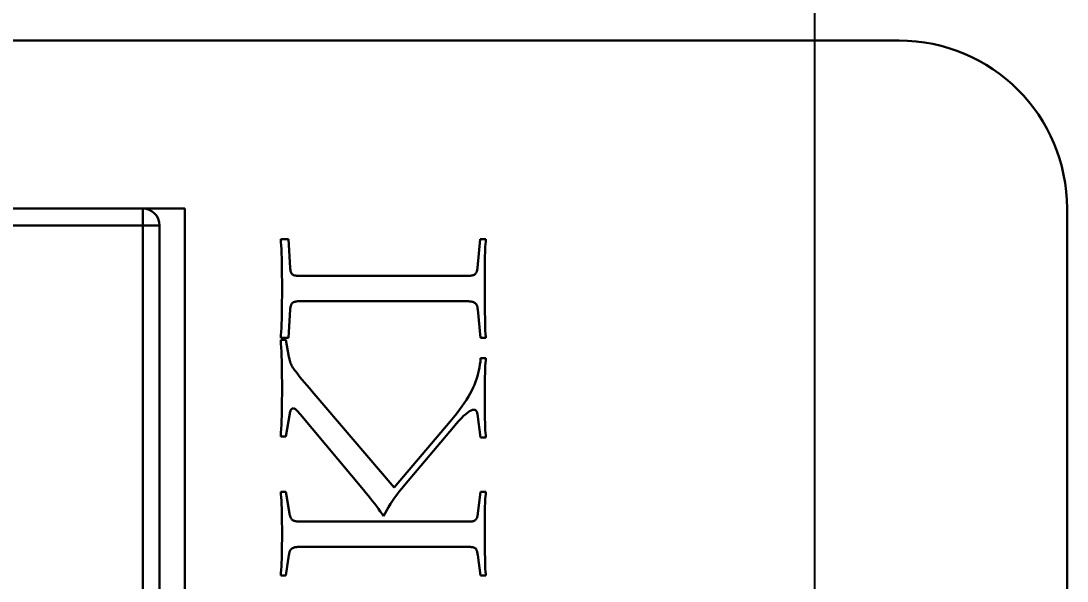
# Model space of a CAD drawing. Header units: millimetres. Extents: x -105 to 105, y -148 to 148.
# Drawn here: x 1.98 to 14.43, y 50.02 to 56.69 of the extents above; entities that cross this region are included whole.
import ezdxf

# ---------------------------------------------------------------- set-up
doc = ezdxf.new("R2010")
doc.units = ezdxf.units.MM
doc.header["$PDSIZE"] = -5
doc.linetypes.add('点画线', pattern=[18, 12, -2, 2, -2])
doc.layers.get('0').update_dxf_attribs({"lineweight": 18})
doc.styles.get("Standard").update_dxf_attribs({"font": 'txt.shx'})
doc.dimstyles.get("Standard").update_dxf_attribs({"dimtxt": 0.18, "dimasz": 0.18, "dimexe": 0.18, "dimexo": 0.0625, "dimgap": 0.09, "dimtad": 0, "dimtih": 1, "dimtoh": 1, "dimdec": 4, "dimzin": 0, "dimdsep": 46, "dimtxsty": 'Standard', "dimcen": 0.09, "dimdle": 0.36, "dimadec": 0, "dimazin": 0, "dimtfac": 1, "dimtdec": 4, "dimtofl": 0, "dimtmove": 0, "dimatfit": 3, "dimfxl": 1, "dimtolj": 1, "dimarcsym": 0})

# ---------------------------------------------------------------- blocks, each defined once
blk = doc.blocks.new('*D6')
at = {"color": 0, "lineweight": -2, "transparency": 16777216}
for p, q in [((-17.57, 49.082), (-17.57, 62.997)), ((11.43, 49.082), (11.43, 62.997)), ((-15.07, 61.747), (8.93, 61.747))]:
    blk.add_line(p, q, dxfattribs=at)
at = {"color": 0, "linetype": '点画线', "transparency": 16777216}
for points in [[(-15.07, 62.164), (-15.07, 61.33), (-17.57, 61.747)], [(8.93, 62.164), (8.93, 61.33), (11.43, 61.747)]]:
    blk.add_solid(points, dxfattribs=at)
at = {"layer": 'Defpoints', "color": 0, "linetype": '点画线', "transparency": 16777216}
for p in [(11.43, 61.747), (-17.57, 48.457), (11.43, 48.457)]:
    blk.add_point(p, dxfattribs=at)
at = {"color": 0, "linetype": '点画线', "transparency": 16777216, "insert": (-3.07, 63.622), "char_height": 2.5, "attachment_point": 5}
blk.add_mtext('\\A1;29', dxfattribs=at)

msp = doc.modelspace()

# ---------------------------------------------------------------- linework, layer by layer
at = {"color": 7, "lineweight": 30}
msp.add_line((-18.57, 56.457), (12.43, 56.457), dxfattribs=at)
at = {"color": 7, "lineweight": 30, "ltscale": 0.405}
msp.add_line((-12.27, 54.457), (3.93, 54.457), dxfattribs=at)
at = {"color": 7, "lineweight": 30, "ltscale": 0.005}
for p in [(3.43, 54.457), (3.63, 54.257)]:
    msp.add_line(p, (3.43, 54.257), dxfattribs=at)
at = {"color": 7, "lineweight": 30, "ltscale": 0.375}
for p, q in [((3.93, 54.457), (3.93, 39.457)), ((14.43, 54.457), (14.43, 39.457))]:
    msp.add_line(p, q, dxfattribs=at)
at = {"color": 7, "lineweight": 30, "ltscale": 0.389999}
msp.add_line((-12.17, 54.257), (3.43, 54.257), dxfattribs=at)
at = {"color": 7, "lineweight": 30, "ltscale": 0.365}
for p, q in [((3.43, 54.257), (3.43, 39.657)), ((3.63, 54.257), (3.63, 39.657))]:
    msp.add_line(p, q, dxfattribs=at)
at = {"color": 7, "lineweight": 30, "ltscale": 0.000845084}
for p, q in [((5.072, 54.092), (5.075, 54.058)), ((5.075, 52.952), (5.072, 52.918))]:
    msp.add_line(p, q, dxfattribs=at)
at = {"color": 7, "lineweight": 30, "ltscale": 0.002317}
for p, q in [((5.165, 54.092), (5.072, 54.092)), ((5.072, 52.918), (5.165, 52.918))]:
    msp.add_line(p, q, dxfattribs=at)
at = {"color": 7, "lineweight": 30, "ltscale": 0.000982951}
msp.add_line((5.075, 54.058), (5.078, 54.019), dxfattribs=at)
at = {"color": 7, "lineweight": 30, "ltscale": 0.008509}
msp.add_line((5.184, 53.752), (5.165, 54.092), dxfattribs=at)
at = {"color": 7, "lineweight": 30, "ltscale": 0.00854}
for p, q in [((7.447, 54.092), (7.413, 53.752)), ((7.416, 53.258), (7.451, 52.918))]:
    msp.add_line(p, q, dxfattribs=at)
at = {"color": 7, "lineweight": 30, "ltscale": 0.001641}
msp.add_line((7.513, 54.092), (7.447, 54.092), dxfattribs=at)
at = {"color": 7, "lineweight": 30, "ltscale": 0.000793124}
msp.add_line((7.507, 54.002), (7.509, 54.034), dxfattribs=at)
at = {"color": 7, "lineweight": 30, "ltscale": 0.000746609}
msp.add_line((7.509, 54.034), (7.511, 54.064), dxfattribs=at)
at = {"color": 7, "lineweight": 30, "ltscale": 0.000701198}
msp.add_line((7.511, 54.064), (7.513, 54.092), dxfattribs=at)
at = {"color": 7, "lineweight": 30, "ltscale": 0.001121}
for p, q in [((5.078, 54.019), (5.08, 53.974)), ((5.08, 53.036), (5.078, 52.991)), ((7.509, 52.964), (7.507, 53.009))]:
    msp.add_line(p, q, dxfattribs=at)
at = {"color": 7, "lineweight": 30, "ltscale": 0.00126}
for p, q in [((5.08, 53.974), (5.082, 53.924)), ((5.082, 53.086), (5.08, 53.036))]:
    msp.add_line(p, q, dxfattribs=at)
at = {"color": 7, "lineweight": 30, "ltscale": 0.001399}
for p, q in [((5.082, 53.924), (5.084, 53.868)), ((5.084, 53.142), (5.082, 53.086)), ((5.082, 52.703), (5.084, 52.647)), ((5.084, 51.992), (5.082, 51.936)), ((5.085, 50.838), (5.086, 50.782)), ((5.086, 50.397), (5.085, 50.341))]:
    msp.add_line(p, q, dxfattribs=at)
at = {"color": 7, "lineweight": 30, "ltscale": 0.000930957}
msp.add_line((7.503, 53.896), (7.504, 53.934), dxfattribs=at)
at = {"color": 7, "lineweight": 30, "ltscale": 0.000885181}
msp.add_line((7.504, 53.934), (7.506, 53.969), dxfattribs=at)
at = {"color": 7, "lineweight": 30, "ltscale": 0.000838576}
msp.add_line((7.506, 53.969), (7.507, 54.002), dxfattribs=at)
at = {"color": 7, "lineweight": 30, "ltscale": 0.001538}
msp.add_line((5.084, 53.868), (5.085, 53.806), dxfattribs=at)
at = {"color": 7, "lineweight": 30, "ltscale": 0.001676}
for p, q in [((5.085, 53.806), (5.086, 53.739)), ((5.086, 53.27), (5.085, 53.203))]:
    msp.add_line(p, q, dxfattribs=at)
at = {"color": 7, "lineweight": 30, "ltscale": 0.000977161}
msp.add_line((7.502, 53.857), (7.503, 53.896), dxfattribs=at)
at = {"color": 7, "lineweight": 30, "ltscale": 0.001023}
msp.add_line((7.502, 53.816), (7.502, 53.857), dxfattribs=at)
at = {"color": 7, "lineweight": 30, "ltscale": 0.00107}
for p, q in [((7.502, 53.774), (7.502, 53.816)), ((6.356, 50.905), (6.379, 50.942))]:
    msp.add_line(p, q, dxfattribs=at)
at = {"color": 7, "lineweight": 30, "ltscale": 0.001815}
for p, q in [((5.086, 53.739), (5.087, 53.667)), ((5.087, 53.343), (5.086, 53.27))]:
    msp.add_line(p, q, dxfattribs=at)
at = {"color": 7, "lineweight": 30, "ltscale": 0.001954}
for p, q in [((5.087, 53.667), (5.088, 53.589)), ((5.088, 53.421), (5.087, 53.343))]:
    msp.add_line(p, q, dxfattribs=at)
at = {"color": 7, "lineweight": 30, "ltscale": 0.000280996}
msp.add_line((5.185, 53.741), (5.184, 53.752), dxfattribs=at)
at = {"color": 7, "lineweight": 30, "ltscale": 0.000262601}
msp.add_line((5.187, 53.73), (5.185, 53.741), dxfattribs=at)
at = {"color": 7, "lineweight": 30, "ltscale": 0.000244772}
for p, q in [((5.188, 53.721), (5.187, 53.73)), ((7.414, 50.807), (7.413, 50.797))]:
    msp.add_line(p, q, dxfattribs=at)
at = {"color": 7, "lineweight": 30, "ltscale": 0.000227673}
for p, q in [((5.19, 53.712), (5.188, 53.721)), ((7.413, 50.797), (7.411, 50.789))]:
    msp.add_line(p, q, dxfattribs=at)
at = {"color": 7, "lineweight": 30, "ltscale": 0.000211063}
msp.add_line((5.193, 53.704), (5.19, 53.712), dxfattribs=at)
at = {"color": 7, "lineweight": 30, "ltscale": 0.000195205}
msp.add_line((5.195, 53.696), (5.193, 53.704), dxfattribs=at)
at = {"color": 7, "lineweight": 30, "ltscale": 0.000180907}
msp.add_line((5.198, 53.69), (5.195, 53.696), dxfattribs=at)
at = {"color": 7, "lineweight": 30, "ltscale": 0.0001675}
msp.add_line((5.202, 53.684), (5.198, 53.69), dxfattribs=at)
at = {"color": 7, "lineweight": 30, "ltscale": 0.000156252}
msp.add_line((5.205, 53.679), (5.202, 53.684), dxfattribs=at)
at = {"color": 7, "lineweight": 30, "ltscale": 0.000147303}
for p, q in [((5.21, 53.675), (5.205, 53.679)), ((7.395, 50.756), (7.391, 50.751))]:
    msp.add_line(p, q, dxfattribs=at)
at = {"color": 7, "lineweight": 30, "ltscale": 0.000149068}
msp.add_line((5.214, 53.671), (5.21, 53.675), dxfattribs=at)
at = {"color": 7, "lineweight": 30, "ltscale": 0.000161268}
msp.add_line((5.22, 53.668), (5.214, 53.671), dxfattribs=at)
at = {"color": 7, "lineweight": 30, "ltscale": 0.000177318}
msp.add_line((5.226, 53.665), (5.22, 53.668), dxfattribs=at)
at = {"color": 7, "lineweight": 30, "ltscale": 0.000194881}
msp.add_line((5.234, 53.662), (5.226, 53.665), dxfattribs=at)
at = {"color": 7, "lineweight": 30, "ltscale": 0.000212804}
for p, q in [((5.242, 53.66), (5.234, 53.662)), ((7.367, 50.739), (7.359, 50.737))]:
    msp.add_line(p, q, dxfattribs=at)
at = {"color": 7, "lineweight": 30, "ltscale": 0.000232191}
msp.add_line((5.251, 53.659), (5.242, 53.66), dxfattribs=at)
at = {"color": 7, "lineweight": 30, "ltscale": 0.000248005}
msp.add_line((7.351, 53.661), (7.341, 53.659), dxfattribs=at)
at = {"color": 7, "lineweight": 30, "ltscale": 0.000227395}
msp.add_line((7.36, 53.663), (7.351, 53.661), dxfattribs=at)
at = {"color": 7, "lineweight": 30, "ltscale": 0.000208597}
msp.add_line((7.367, 53.666), (7.36, 53.663), dxfattribs=at)
at = {"color": 7, "lineweight": 30, "ltscale": 0.000191351}
msp.add_line((7.374, 53.669), (7.367, 53.666), dxfattribs=at)
at = {"color": 7, "lineweight": 30, "ltscale": 0.000175952}
msp.add_line((7.38, 53.673), (7.374, 53.669), dxfattribs=at)
at = {"color": 7, "lineweight": 30, "ltscale": 0.000162524}
msp.add_line((7.386, 53.677), (7.38, 53.673), dxfattribs=at)
at = {"color": 7, "lineweight": 30, "ltscale": 0.000159169}
msp.add_line((7.39, 53.681), (7.386, 53.677), dxfattribs=at)
at = {"color": 7, "lineweight": 30, "ltscale": 0.000165429}
msp.add_line((7.394, 53.687), (7.39, 53.681), dxfattribs=at)
at = {"color": 7, "lineweight": 30, "ltscale": 0.000173389}
msp.add_line((7.398, 53.692), (7.394, 53.687), dxfattribs=at)
at = {"color": 7, "lineweight": 30, "ltscale": 0.000183223}
msp.add_line((7.401, 53.699), (7.398, 53.692), dxfattribs=at)
at = {"color": 7, "lineweight": 30, "ltscale": 0.000194271}
msp.add_line((7.404, 53.706), (7.401, 53.699), dxfattribs=at)
at = {"color": 7, "lineweight": 30, "ltscale": 0.000206178}
msp.add_line((7.406, 53.714), (7.404, 53.706), dxfattribs=at)
at = {"color": 7, "lineweight": 30, "ltscale": 0.000219273}
msp.add_line((7.409, 53.723), (7.406, 53.714), dxfattribs=at)
at = {"color": 7, "lineweight": 30, "ltscale": 0.00023321}
msp.add_line((7.41, 53.732), (7.409, 53.723), dxfattribs=at)
at = {"color": 7, "lineweight": 30, "ltscale": 0.000248243}
msp.add_line((7.412, 53.742), (7.41, 53.732), dxfattribs=at)
at = {"color": 7, "lineweight": 30, "ltscale": 0.000263135}
msp.add_line((7.413, 53.752), (7.412, 53.742), dxfattribs=at)
at = {"color": 7, "lineweight": 30, "ltscale": 0.001116}
for p, q in [((7.501, 53.729), (7.502, 53.774)), ((7.504, 52.501), (7.506, 52.545))]:
    msp.add_line(p, q, dxfattribs=at)
at = {"color": 7, "lineweight": 30, "ltscale": 0.003661}
msp.add_line((7.502, 53.582), (7.501, 53.729), dxfattribs=at)
at = {"color": 7, "lineweight": 30, "ltscale": 0.002093}
for p, q in [((5.088, 53.589), (5.088, 53.505)), ((5.088, 53.505), (5.088, 53.421))]:
    msp.add_line(p, q, dxfattribs=at)
at = {"color": 7, "lineweight": 30, "ltscale": 0.000252537}
msp.add_line((5.261, 53.657), (5.251, 53.659), dxfattribs=at)
at = {"color": 7, "lineweight": 30, "ltscale": 0.000274188}
msp.add_line((5.272, 53.656), (5.261, 53.657), dxfattribs=at)
at = {"color": 7, "lineweight": 30, "ltscale": 0.000294851}
msp.add_line((5.284, 53.656), (5.272, 53.656), dxfattribs=at)
at = {"color": 7, "lineweight": 30, "ltscale": 0.000317419}
for p, q in [((5.296, 53.655), (5.284, 53.656)), ((7.317, 50.732), (7.304, 50.732))]:
    msp.add_line(p, q, dxfattribs=at)
at = {"color": 7, "lineweight": 30, "ltscale": 0.049913}
for p, q in [((7.293, 53.655), (5.296, 53.655)), ((5.296, 53.354), (7.293, 53.354))]:
    msp.add_line(p, q, dxfattribs=at)
at = {"color": 7, "lineweight": 30, "ltscale": 0.000335736}
msp.add_line((7.306, 53.656), (7.293, 53.655), dxfattribs=at)
at = {"color": 7, "lineweight": 30, "ltscale": 0.000313206}
msp.add_line((7.319, 53.656), (7.306, 53.656), dxfattribs=at)
at = {"color": 7, "lineweight": 30, "ltscale": 0.000291127}
msp.add_line((7.33, 53.657), (7.319, 53.656), dxfattribs=at)
at = {"color": 7, "lineweight": 30, "ltscale": 0.000268851}
msp.add_line((7.341, 53.659), (7.33, 53.657), dxfattribs=at)
at = {"color": 7, "lineweight": 30, "ltscale": 0.003298}
msp.add_line((7.502, 53.451), (7.502, 53.582), dxfattribs=at)
at = {"color": 7, "lineweight": 30, "ltscale": 0.002935}
msp.add_line((7.502, 53.333), (7.502, 53.451), dxfattribs=at)
at = {"color": 7, "lineweight": 30, "ltscale": 0.000247142}
msp.add_line((5.188, 53.279), (5.19, 53.289), dxfattribs=at)
at = {"color": 7, "lineweight": 30, "ltscale": 0.000229668}
msp.add_line((5.19, 53.289), (5.192, 53.298), dxfattribs=at)
at = {"color": 7, "lineweight": 30, "ltscale": 0.000212639}
msp.add_line((5.192, 53.298), (5.195, 53.306), dxfattribs=at)
at = {"color": 7, "lineweight": 30, "ltscale": 0.00019655}
msp.add_line((5.195, 53.306), (5.198, 53.313), dxfattribs=at)
at = {"color": 7, "lineweight": 30, "ltscale": 0.00018108}
msp.add_line((5.198, 53.313), (5.201, 53.32), dxfattribs=at)
at = {"color": 7, "lineweight": 30, "ltscale": 0.000166198}
msp.add_line((5.201, 53.32), (5.204, 53.326), dxfattribs=at)
at = {"color": 7, "lineweight": 30, "ltscale": 0.000153131}
msp.add_line((5.204, 53.326), (5.208, 53.331), dxfattribs=at)
at = {"color": 7, "lineweight": 30, "ltscale": 0.000141893}
msp.add_line((5.208, 53.331), (5.211, 53.335), dxfattribs=at)
at = {"color": 7, "lineweight": 30, "ltscale": 0.000141841}
msp.add_line((5.211, 53.335), (5.216, 53.339), dxfattribs=at)
at = {"color": 7, "lineweight": 30, "ltscale": 0.000154747}
msp.add_line((5.216, 53.339), (5.221, 53.342), dxfattribs=at)
at = {"color": 7, "lineweight": 30, "ltscale": 0.000170306}
msp.add_line((5.221, 53.342), (5.227, 53.345), dxfattribs=at)
at = {"color": 7, "lineweight": 30, "ltscale": 0.000188516}
msp.add_line((5.227, 53.345), (5.234, 53.347), dxfattribs=at)
at = {"color": 7, "lineweight": 30, "ltscale": 0.000207541}
msp.add_line((5.234, 53.347), (5.242, 53.349), dxfattribs=at)
at = {"color": 7, "lineweight": 30, "ltscale": 0.000228517}
msp.add_line((5.242, 53.349), (5.251, 53.351), dxfattribs=at)
at = {"color": 7, "lineweight": 30, "ltscale": 0.000249487}
msp.add_line((5.251, 53.351), (5.261, 53.353), dxfattribs=at)
at = {"color": 7, "lineweight": 30, "ltscale": 0.000271131}
msp.add_line((5.261, 53.353), (5.272, 53.354), dxfattribs=at)
at = {"color": 7, "lineweight": 30, "ltscale": 0.000294099}
msp.add_line((5.272, 53.354), (5.284, 53.354), dxfattribs=at)
at = {"color": 7, "lineweight": 30, "ltscale": 0.000316656}
msp.add_line((5.284, 53.354), (5.296, 53.354), dxfattribs=at)
at = {"color": 7, "lineweight": 30, "ltscale": 0.000318191}
msp.add_line((7.293, 53.354), (7.306, 53.354), dxfattribs=at)
at = {"color": 7, "lineweight": 30, "ltscale": 0.000300263}
msp.add_line((7.306, 53.354), (7.318, 53.353), dxfattribs=at)
at = {"color": 7, "lineweight": 30, "ltscale": 0.000280492}
msp.add_line((7.318, 53.353), (7.329, 53.352), dxfattribs=at)
at = {"color": 7, "lineweight": 30, "ltscale": 0.000263536}
msp.add_line((7.329, 53.352), (7.339, 53.351), dxfattribs=at)
at = {"color": 7, "lineweight": 30, "ltscale": 0.000245796}
msp.add_line((7.339, 53.351), (7.349, 53.349), dxfattribs=at)
at = {"color": 7, "lineweight": 30, "ltscale": 0.000230345}
msp.add_line((7.349, 53.349), (7.358, 53.347), dxfattribs=at)
at = {"color": 7, "lineweight": 30, "ltscale": 0.000213582}
msp.add_line((7.358, 53.347), (7.366, 53.344), dxfattribs=at)
at = {"color": 7, "lineweight": 30, "ltscale": 0.000200334}
msp.add_line((7.366, 53.344), (7.373, 53.341), dxfattribs=at)
at = {"color": 7, "lineweight": 30, "ltscale": 0.000187297}
for p, q in [((7.373, 53.341), (7.38, 53.337)), ((5.21, 50.414), (5.216, 50.417))]:
    msp.add_line(p, q, dxfattribs=at)
at = {"color": 7, "lineweight": 30, "ltscale": 0.000176508}
for p, q in [((7.38, 53.337), (7.386, 53.333)), ((5.204, 50.41), (5.21, 50.414))]:
    msp.add_line(p, q, dxfattribs=at)
at = {"color": 7, "lineweight": 30, "ltscale": 0.000172399}
msp.add_line((7.386, 53.333), (7.391, 53.328), dxfattribs=at)
at = {"color": 7, "lineweight": 30, "ltscale": 0.000176365}
msp.add_line((7.391, 53.328), (7.395, 53.323), dxfattribs=at)
at = {"color": 7, "lineweight": 30, "ltscale": 0.000181616}
msp.add_line((7.395, 53.323), (7.4, 53.317), dxfattribs=at)
at = {"color": 7, "lineweight": 30, "ltscale": 0.000188863}
msp.add_line((7.4, 53.317), (7.404, 53.311), dxfattribs=at)
at = {"color": 7, "lineweight": 30, "ltscale": 0.000198331}
msp.add_line((7.404, 53.311), (7.407, 53.304), dxfattribs=at)
at = {"color": 7, "lineweight": 30, "ltscale": 0.000208877}
msp.add_line((7.407, 53.304), (7.41, 53.296), dxfattribs=at)
at = {"color": 7, "lineweight": 30, "ltscale": 0.000221229}
msp.add_line((7.41, 53.296), (7.412, 53.287), dxfattribs=at)
at = {"color": 7, "lineweight": 30, "ltscale": 0.000234434}
msp.add_line((7.412, 53.287), (7.414, 53.278), dxfattribs=at)
at = {"color": 7, "lineweight": 30, "ltscale": 0.002572}
msp.add_line((7.503, 53.23), (7.502, 53.333), dxfattribs=at)
at = {"color": 7, "lineweight": 30, "ltscale": 0.001537}
msp.add_line((5.085, 53.203), (5.084, 53.142), dxfattribs=at)
at = {"color": 7, "lineweight": 30, "ltscale": 0.00851}
msp.add_line((5.165, 52.918), (5.184, 53.258), dxfattribs=at)
at = {"color": 7, "lineweight": 30, "ltscale": 0.000283126}
msp.add_line((5.184, 53.258), (5.186, 53.269), dxfattribs=at)
at = {"color": 7, "lineweight": 30, "ltscale": 0.000264991}
msp.add_line((5.186, 53.269), (5.188, 53.279), dxfattribs=at)
at = {"color": 7, "lineweight": 30, "ltscale": 0.000248192}
msp.add_line((7.414, 53.278), (7.415, 53.268), dxfattribs=at)
at = {"color": 7, "lineweight": 30, "ltscale": 0.000263466}
msp.add_line((7.415, 53.268), (7.416, 53.258), dxfattribs=at)
at = {"color": 7, "lineweight": 30, "ltscale": 0.002209}
msp.add_line((7.504, 53.142), (7.503, 53.23), dxfattribs=at)
at = {"color": 7, "lineweight": 30, "ltscale": 0.001846}
msp.add_line((7.506, 53.068), (7.504, 53.142), dxfattribs=at)
at = {"color": 7, "lineweight": 30, "ltscale": 0.001483}
msp.add_line((7.507, 53.009), (7.506, 53.068), dxfattribs=at)
at = {"color": 7, "lineweight": 30, "ltscale": 0.000983141}
msp.add_line((5.078, 52.991), (5.075, 52.952), dxfattribs=at)
at = {"color": 7, "lineweight": 30, "ltscale": 0.001544}
for p, q in [((7.451, 52.918), (7.513, 52.918)), ((5.134, 52.895), (5.072, 52.895)), ((7.513, 52.675), (7.451, 52.675)), ((5.072, 51.744), (5.134, 51.744)), ((7.451, 51.732), (7.513, 51.732)), ((5.134, 51.087), (5.072, 51.087)), ((7.513, 51.087), (7.451, 51.087)), ((5.072, 50.091), (5.134, 50.091)), ((7.451, 50.091), (7.513, 50.091))]:
    msp.add_line(p, q, dxfattribs=at)
at = {"color": 7, "lineweight": 30, "ltscale": 0.000758409}
msp.add_line((7.511, 52.934), (7.509, 52.964), dxfattribs=at)
at = {"color": 7, "lineweight": 30, "ltscale": 0.000397869}
msp.add_line((7.513, 52.918), (7.511, 52.934), dxfattribs=at)
at = {"color": 7, "lineweight": 30, "ltscale": 0.001085}
for p, q in [((5.072, 52.895), (5.075, 52.851)), ((5.075, 51.787), (5.072, 51.744))]:
    msp.add_line(p, q, dxfattribs=at)
at = {"color": 7, "lineweight": 30, "ltscale": 0.001163}
for p, q in [((5.075, 52.851), (5.078, 52.805)), ((5.078, 51.834), (5.075, 51.787))]:
    msp.add_line(p, q, dxfattribs=at)
at = {"color": 7, "lineweight": 30, "ltscale": 0.001242}
for p, q in [((5.078, 52.805), (5.08, 52.755)), ((5.08, 51.883), (5.078, 51.834))]:
    msp.add_line(p, q, dxfattribs=at)
at = {"color": 7, "lineweight": 30, "ltscale": 0.005095}
msp.add_line((5.169, 52.694), (5.134, 52.895), dxfattribs=at)
at = {"color": 7, "lineweight": 30, "ltscale": 0.001321}
for p, q in [((5.08, 52.755), (5.082, 52.703)), ((5.082, 51.936), (5.08, 51.883))]:
    msp.add_line(p, q, dxfattribs=at)
at = {"color": 7, "lineweight": 30, "ltscale": 0.000389456}
msp.add_line((5.172, 52.679), (5.169, 52.694), dxfattribs=at)
at = {"color": 7, "lineweight": 30, "ltscale": 0.00038815}
msp.add_line((5.175, 52.663), (5.172, 52.679), dxfattribs=at)
at = {"color": 7, "lineweight": 30, "ltscale": 0.000908138}
msp.add_line((7.451, 52.675), (7.448, 52.638), dxfattribs=at)
at = {"color": 7, "lineweight": 30, "ltscale": 0.000624217}
for p, q in [((7.511, 52.65), (7.513, 52.675)), ((7.513, 51.732), (7.511, 51.757))]:
    msp.add_line(p, q, dxfattribs=at)
at = {"color": 7, "lineweight": 30, "ltscale": 0.001479}
msp.add_line((5.084, 52.647), (5.085, 52.587), dxfattribs=at)
at = {"color": 7, "lineweight": 30, "ltscale": 0.001557}
msp.add_line((5.085, 52.587), (5.086, 52.525), dxfattribs=at)
at = {"color": 7, "lineweight": 30, "ltscale": 0.000387735}
msp.add_line((5.179, 52.648), (5.175, 52.663), dxfattribs=at)
at = {"color": 7, "lineweight": 30, "ltscale": 0.000387736}
msp.add_line((5.184, 52.634), (5.179, 52.648), dxfattribs=at)
at = {"color": 7, "lineweight": 30, "ltscale": 0.000388971}
msp.add_line((5.189, 52.619), (5.184, 52.634), dxfattribs=at)
at = {"color": 7, "lineweight": 30, "ltscale": 0.000391349}
msp.add_line((5.195, 52.605), (5.189, 52.619), dxfattribs=at)
at = {"color": 7, "lineweight": 30, "ltscale": 0.000393612}
msp.add_line((5.202, 52.591), (5.195, 52.605), dxfattribs=at)
at = {"color": 7, "lineweight": 30, "ltscale": 0.000397145}
msp.add_line((5.21, 52.577), (5.202, 52.591), dxfattribs=at)
at = {"color": 7, "lineweight": 30, "ltscale": 0.000402016}
msp.add_line((5.218, 52.563), (5.21, 52.577), dxfattribs=at)
at = {"color": 7, "lineweight": 30, "ltscale": 0.000406871}
msp.add_line((5.227, 52.549), (5.218, 52.563), dxfattribs=at)
at = {"color": 7, "lineweight": 30, "ltscale": 0.000455313}
msp.add_line((5.237, 52.534), (5.227, 52.549), dxfattribs=at)
at = {"color": 7, "lineweight": 30, "ltscale": 0.000898537}
msp.add_line((7.437, 52.567), (7.43, 52.532), dxfattribs=at)
at = {"color": 7, "lineweight": 30, "ltscale": 0.000900563}
msp.add_line((7.443, 52.603), (7.437, 52.567), dxfattribs=at)
at = {"color": 7, "lineweight": 30, "ltscale": 0.000904246}
msp.add_line((7.448, 52.638), (7.443, 52.603), dxfattribs=at)
at = {"color": 7, "lineweight": 30, "ltscale": 0.000993317}
msp.add_line((7.506, 52.545), (7.507, 52.585), dxfattribs=at)
at = {"color": 7, "lineweight": 30, "ltscale": 0.000869885}
msp.add_line((7.507, 52.585), (7.509, 52.62), dxfattribs=at)
at = {"color": 7, "lineweight": 30, "ltscale": 0.000746799}
for p, q in [((7.509, 52.62), (7.511, 52.65)), ((7.511, 51.757), (7.509, 51.787))]:
    msp.add_line(p, q, dxfattribs=at)
at = {"color": 7, "lineweight": 30, "ltscale": 0.001636}
for p, q in [((5.086, 52.525), (5.087, 52.46)), ((5.087, 52.179), (5.086, 52.113))]:
    msp.add_line(p, q, dxfattribs=at)
at = {"color": 7, "lineweight": 30, "ltscale": 0.001716}
for p, q in [((5.087, 52.46), (5.088, 52.391)), ((5.088, 52.248), (5.087, 52.179))]:
    msp.add_line(p, q, dxfattribs=at)
at = {"color": 7, "lineweight": 30, "ltscale": 0.000546723}
msp.add_line((5.251, 52.517), (5.237, 52.534), dxfattribs=at)
at = {"color": 7, "lineweight": 30, "ltscale": 0.000638045}
msp.add_line((5.266, 52.497), (5.251, 52.517), dxfattribs=at)
at = {"color": 7, "lineweight": 30, "ltscale": 0.000729832}
msp.add_line((5.284, 52.474), (5.266, 52.497), dxfattribs=at)
at = {"color": 7, "lineweight": 30, "ltscale": 0.000822022}
msp.add_line((5.305, 52.448), (5.284, 52.474), dxfattribs=at)
at = {"color": 7, "lineweight": 30, "ltscale": 0.000913796}
msp.add_line((5.328, 52.42), (5.305, 52.448), dxfattribs=at)
at = {"color": 7, "lineweight": 30, "ltscale": 0.001005}
msp.add_line((5.354, 52.389), (5.328, 52.42), dxfattribs=at)
at = {"color": 7, "lineweight": 30, "ltscale": 0.00089931}
msp.add_line((7.401, 52.428), (7.389, 52.394), dxfattribs=at)
at = {"color": 7, "lineweight": 30, "ltscale": 0.000897522}
msp.add_line((7.412, 52.462), (7.401, 52.428), dxfattribs=at)
at = {"color": 7, "lineweight": 30, "ltscale": 0.000896734}
msp.add_line((7.421, 52.497), (7.412, 52.462), dxfattribs=at)
at = {"color": 7, "lineweight": 30, "ltscale": 0.000896948}
msp.add_line((7.43, 52.532), (7.421, 52.497), dxfattribs=at)
at = {"color": 7, "lineweight": 30, "ltscale": 0.001363}
for p, q in [((7.502, 52.397), (7.503, 52.451)), ((7.503, 51.956), (7.502, 52.01))]:
    msp.add_line(p, q, dxfattribs=at)
at = {"color": 7, "lineweight": 30, "ltscale": 0.00124}
for p, q in [((7.503, 52.451), (7.504, 52.501)), ((7.504, 51.906), (7.503, 51.956))]:
    msp.add_line(p, q, dxfattribs=at)
at = {"color": 7, "lineweight": 30, "ltscale": 0.001795}
for p, q in [((5.088, 52.391), (5.088, 52.319)), ((5.088, 52.319), (5.088, 52.248))]:
    msp.add_line(p, q, dxfattribs=at)
at = {"color": 7, "lineweight": 30, "ltscale": 0.001098}
msp.add_line((5.383, 52.356), (5.354, 52.389), dxfattribs=at)
at = {"color": 7, "lineweight": 30, "ltscale": 0.00119}
msp.add_line((5.414, 52.32), (5.383, 52.356), dxfattribs=at)
at = {"color": 7, "lineweight": 30, "ltscale": 0.001282}
msp.add_line((5.447, 52.281), (5.414, 52.32), dxfattribs=at)
at = {"color": 7, "lineweight": 30, "ltscale": 0.000998669}
msp.add_line((7.346, 52.293), (7.328, 52.258), dxfattribs=at)
at = {"color": 7, "lineweight": 30, "ltscale": 0.000937387}
msp.add_line((7.362, 52.327), (7.346, 52.293), dxfattribs=at)
at = {"color": 7, "lineweight": 30, "ltscale": 0.000905855}
msp.add_line((7.377, 52.36), (7.362, 52.327), dxfattribs=at)
at = {"color": 7, "lineweight": 30, "ltscale": 0.000901556}
msp.add_line((7.389, 52.394), (7.377, 52.36), dxfattribs=at)
at = {"color": 7, "lineweight": 30, "ltscale": 0.001487}
for p, q in [((7.502, 52.337), (7.502, 52.397)), ((7.502, 52.01), (7.502, 52.07))]:
    msp.add_line(p, q, dxfattribs=at)
at = {"color": 7, "lineweight": 30, "ltscale": 0.001611}
msp.add_line((7.502, 52.273), (7.502, 52.337), dxfattribs=at)
at = {"color": 7, "lineweight": 30, "ltscale": 0.037593}
msp.add_line((6.424, 51.138), (5.447, 52.281), dxfattribs=at)
at = {"color": 7, "lineweight": 30, "ltscale": 0.001191}
msp.add_line((7.283, 52.182), (7.257, 52.143), dxfattribs=at)
at = {"color": 7, "lineweight": 30, "ltscale": 0.001126}
msp.add_line((7.307, 52.221), (7.283, 52.182), dxfattribs=at)
at = {"color": 7, "lineweight": 30, "ltscale": 0.001062}
msp.add_line((7.328, 52.258), (7.307, 52.221), dxfattribs=at)
at = {"color": 7, "lineweight": 30, "ltscale": 0.001734}
for p, q in [((7.501, 52.203), (7.502, 52.273)), ((7.502, 52.134), (7.501, 52.203))]:
    msp.add_line(p, q, dxfattribs=at)
at = {"color": 7, "lineweight": 30, "ltscale": 0.001478}
msp.add_line((5.085, 52.051), (5.084, 51.992), dxfattribs=at)
at = {"color": 7, "lineweight": 30, "ltscale": 0.001558}
msp.add_line((5.086, 52.113), (5.085, 52.051), dxfattribs=at)
at = {"color": 7, "lineweight": 30, "ltscale": 0.000241303}
msp.add_line((5.185, 52.04), (5.187, 52.05), dxfattribs=at)
at = {"color": 7, "lineweight": 30, "ltscale": 0.000215949}
msp.add_line((5.187, 52.05), (5.19, 52.058), dxfattribs=at)
at = {"color": 7, "lineweight": 30, "ltscale": 0.000192508}
msp.add_line((5.19, 52.058), (5.194, 52.064), dxfattribs=at)
at = {"color": 7, "lineweight": 30, "ltscale": 0.000172738}
msp.add_line((5.194, 52.064), (5.198, 52.07), dxfattribs=at)
at = {"color": 7, "lineweight": 30, "ltscale": 0.000156771}
msp.add_line((5.198, 52.07), (5.203, 52.074), dxfattribs=at)
at = {"color": 7, "lineweight": 30, "ltscale": 0.000147696}
msp.add_line((5.203, 52.074), (5.208, 52.077), dxfattribs=at)
at = {"color": 7, "lineweight": 30, "ltscale": 0.000144217}
msp.add_line((5.208, 52.077), (5.213, 52.079), dxfattribs=at)
at = {"color": 7, "lineweight": 30, "ltscale": 0.000149573}
msp.add_line((5.213, 52.079), (5.219, 52.08), dxfattribs=at)
at = {"color": 7, "lineweight": 30, "ltscale": 0.000143722}
msp.add_line((5.219, 52.08), (5.225, 52.079), dxfattribs=at)
at = {"color": 7, "lineweight": 30, "ltscale": 0.000167075}
msp.add_line((5.225, 52.079), (5.231, 52.077), dxfattribs=at)
at = {"color": 7, "lineweight": 30, "ltscale": 0.000194397}
msp.add_line((5.231, 52.077), (5.238, 52.074), dxfattribs=at)
at = {"color": 7, "lineweight": 30, "ltscale": 0.000224963}
msp.add_line((5.238, 52.074), (5.246, 52.069), dxfattribs=at)
at = {"color": 7, "lineweight": 30, "ltscale": 0.000257312}
msp.add_line((5.246, 52.069), (5.254, 52.063), dxfattribs=at)
at = {"color": 7, "lineweight": 30, "ltscale": 0.000291914}
msp.add_line((5.254, 52.063), (5.263, 52.055), dxfattribs=at)
at = {"color": 7, "lineweight": 30, "ltscale": 0.00032591}
msp.add_line((5.263, 52.055), (5.272, 52.046), dxfattribs=at)
at = {"color": 7, "lineweight": 30, "ltscale": 0.000361921}
msp.add_line((5.272, 52.046), (5.282, 52.035), dxfattribs=at)
at = {"color": 7, "lineweight": 30, "ltscale": 0.001391}
msp.add_line((7.197, 52.059), (7.163, 52.014), dxfattribs=at)
at = {"color": 7, "lineweight": 30, "ltscale": 0.001324}
msp.add_line((7.228, 52.101), (7.197, 52.059), dxfattribs=at)
at = {"color": 7, "lineweight": 30, "ltscale": 0.001257}
msp.add_line((7.257, 52.143), (7.228, 52.101), dxfattribs=at)
at = {"color": 7, "lineweight": 30, "ltscale": 0.000643027}
msp.add_line((7.298, 52.031), (7.319, 52.046), dxfattribs=at)
at = {"color": 7, "lineweight": 30, "ltscale": 0.000544806}
msp.add_line((7.319, 52.046), (7.338, 52.056), dxfattribs=at)
at = {"color": 7, "lineweight": 30, "ltscale": 0.000453607}
msp.add_line((7.338, 52.056), (7.355, 52.062), dxfattribs=at)
at = {"color": 7, "lineweight": 30, "ltscale": 0.000376667}
msp.add_line((7.355, 52.062), (7.37, 52.064), dxfattribs=at)
at = {"color": 7, "lineweight": 30, "ltscale": 0.000167616}
msp.add_line((7.37, 52.064), (7.377, 52.064), dxfattribs=at)
at = {"color": 7, "lineweight": 30, "ltscale": 0.000159379}
msp.add_line((7.377, 52.064), (7.383, 52.062), dxfattribs=at)
at = {"color": 7, "lineweight": 30, "ltscale": 0.000155088}
msp.add_line((7.383, 52.062), (7.389, 52.06), dxfattribs=at)
at = {"color": 7, "lineweight": 30, "ltscale": 0.000158081}
msp.add_line((7.389, 52.06), (7.394, 52.056), dxfattribs=at)
at = {"color": 7, "lineweight": 30, "ltscale": 0.000165866}
msp.add_line((7.394, 52.056), (7.398, 52.051), dxfattribs=at)
at = {"color": 7, "lineweight": 30, "ltscale": 0.000178803}
msp.add_line((7.398, 52.051), (7.402, 52.045), dxfattribs=at)
at = {"color": 7, "lineweight": 30, "ltscale": 0.000195853}
msp.add_line((7.402, 52.045), (7.406, 52.038), dxfattribs=at)
at = {"color": 7, "lineweight": 30, "ltscale": 0.00161}
msp.add_line((7.502, 52.07), (7.502, 52.134), dxfattribs=at)
at = {"color": 7, "lineweight": 30, "ltscale": 0.006952}
msp.add_line((5.134, 51.744), (5.181, 52.018), dxfattribs=at)
at = {"color": 7, "lineweight": 30, "ltscale": 0.000296858}
msp.add_line((5.181, 52.018), (5.182, 52.03), dxfattribs=at)
at = {"color": 7, "lineweight": 30, "ltscale": 0.000268482}
msp.add_line((5.182, 52.03), (5.185, 52.04), dxfattribs=at)
at = {"color": 7, "lineweight": 30, "ltscale": 0.000398239}
msp.add_line((5.282, 52.035), (5.293, 52.024), dxfattribs=at)
at = {"color": 7, "lineweight": 30, "ltscale": 0.000433893}
msp.add_line((5.293, 52.024), (5.304, 52.01), dxfattribs=at)
at = {"color": 7, "lineweight": 30, "ltscale": 0.029332}
msp.add_line((5.304, 52.01), (6.057, 51.111), dxfattribs=at)
at = {"color": 7, "lineweight": 30, "ltscale": 0.025687}
msp.add_line((7.088, 51.922), (6.424, 51.138), dxfattribs=at)
at = {"color": 7, "lineweight": 30, "ltscale": 0.001528}
msp.add_line((7.127, 51.969), (7.088, 51.922), dxfattribs=at)
at = {"color": 7, "lineweight": 30, "ltscale": 0.001459}
msp.add_line((7.163, 52.014), (7.127, 51.969), dxfattribs=at)
at = {"color": 7, "lineweight": 30, "ltscale": 0.001188}
msp.add_line((7.161, 51.896), (7.192, 51.931), dxfattribs=at)
at = {"color": 7, "lineweight": 30, "ltscale": 0.001075}
msp.add_line((7.192, 51.931), (7.222, 51.962), dxfattribs=at)
at = {"color": 7, "lineweight": 30, "ltscale": 0.000964879}
msp.add_line((7.222, 51.962), (7.249, 51.989), dxfattribs=at)
at = {"color": 7, "lineweight": 30, "ltscale": 0.000854803}
msp.add_line((7.249, 51.989), (7.275, 52.012), dxfattribs=at)
at = {"color": 7, "lineweight": 30, "ltscale": 0.000748272}
msp.add_line((7.275, 52.012), (7.298, 52.031), dxfattribs=at)
at = {"color": 7, "lineweight": 30, "ltscale": 0.000215137}
msp.add_line((7.406, 52.038), (7.408, 52.03), dxfattribs=at)
at = {"color": 7, "lineweight": 30, "ltscale": 0.000237409}
msp.add_line((7.408, 52.03), (7.411, 52.021), dxfattribs=at)
at = {"color": 7, "lineweight": 30, "ltscale": 0.000260645}
msp.add_line((7.411, 52.021), (7.413, 52.01), dxfattribs=at)
at = {"color": 7, "lineweight": 30, "ltscale": 0.007018}
msp.add_line((7.413, 52.01), (7.451, 51.732), dxfattribs=at)
at = {"color": 7, "lineweight": 30, "ltscale": 0.022608}
msp.add_line((6.544, 51.165), (7.127, 51.856), dxfattribs=at)
at = {"color": 7, "lineweight": 30, "ltscale": 0.001301}
msp.add_line((7.127, 51.856), (7.161, 51.896), dxfattribs=at)
at = {"color": 7, "lineweight": 30, "ltscale": 0.001117}
msp.add_line((7.506, 51.861), (7.504, 51.906), dxfattribs=at)
at = {"color": 7, "lineweight": 30, "ltscale": 0.000993126}
msp.add_line((7.507, 51.822), (7.506, 51.861), dxfattribs=at)
at = {"color": 7, "lineweight": 30, "ltscale": 0.000870075}
msp.add_line((7.509, 51.787), (7.507, 51.822), dxfattribs=at)
at = {"color": 7, "lineweight": 30, "ltscale": 0.000788284}
msp.add_line((5.072, 51.087), (5.075, 51.056), dxfattribs=at)
at = {"color": 7, "lineweight": 30, "ltscale": 0.000889531}
msp.add_line((5.075, 51.056), (5.078, 51.021), dxfattribs=at)
at = {"color": 7, "lineweight": 30, "ltscale": 0.006555}
msp.add_line((5.177, 50.829), (5.134, 51.087), dxfattribs=at)
at = {"color": 7, "lineweight": 30, "ltscale": 0.001136}
msp.add_line((6.057, 51.111), (6.086, 51.076), dxfattribs=at)
at = {"color": 7, "lineweight": 30, "ltscale": 0.001102}
msp.add_line((6.086, 51.076), (6.114, 51.041), dxfattribs=at)
at = {"color": 7, "lineweight": 30, "ltscale": 0.001143}
msp.add_line((6.428, 51.015), (6.455, 51.052), dxfattribs=at)
at = {"color": 7, "lineweight": 30, "ltscale": 0.001168}
msp.add_line((6.455, 51.052), (6.483, 51.089), dxfattribs=at)
at = {"color": 7, "lineweight": 30, "ltscale": 0.001194}
msp.add_line((6.483, 51.089), (6.513, 51.127), dxfattribs=at)
at = {"color": 7, "lineweight": 30, "ltscale": 0.00122}
msp.add_line((6.513, 51.127), (6.544, 51.165), dxfattribs=at)
at = {"color": 7, "lineweight": 30, "ltscale": 0.006527}
msp.add_line((7.451, 51.087), (7.416, 50.829), dxfattribs=at)
at = {"color": 7, "lineweight": 30, "ltscale": 0.000697892}
msp.add_line((7.509, 51.032), (7.511, 51.06), dxfattribs=at)
at = {"color": 7, "lineweight": 30, "ltscale": 0.000684657}
msp.add_line((7.511, 51.06), (7.513, 51.087), dxfattribs=at)
at = {"color": 7, "lineweight": 30, "ltscale": 0.00099123}
for p, q in [((5.078, 51.021), (5.08, 50.981)), ((5.08, 50.198), (5.078, 50.158))]:
    msp.add_line(p, q, dxfattribs=at)
at = {"color": 7, "lineweight": 30, "ltscale": 0.001093}
for p, q in [((5.08, 50.981), (5.082, 50.937)), ((5.082, 50.241), (5.08, 50.198))]:
    msp.add_line(p, q, dxfattribs=at)
at = {"color": 7, "lineweight": 30, "ltscale": 0.001195}
for p, q in [((5.082, 50.937), (5.084, 50.89)), ((5.084, 50.289), (5.082, 50.241))]:
    msp.add_line(p, q, dxfattribs=at)
at = {"color": 7, "lineweight": 30, "ltscale": 0.001068}
msp.add_line((6.114, 51.041), (6.14, 51.008), dxfattribs=at)
at = {"color": 7, "lineweight": 30, "ltscale": 0.001035}
msp.add_line((6.14, 51.008), (6.166, 50.975), dxfattribs=at)
at = {"color": 7, "lineweight": 30, "ltscale": 0.001001}
msp.add_line((6.166, 50.975), (6.19, 50.944), dxfattribs=at)
at = {"color": 7, "lineweight": 30, "ltscale": 0.000968337}
msp.add_line((6.19, 50.944), (6.214, 50.913), dxfattribs=at)
at = {"color": 7, "lineweight": 30, "ltscale": 0.001094}
msp.add_line((6.379, 50.942), (6.403, 50.978), dxfattribs=at)
at = {"color": 7, "lineweight": 30, "ltscale": 0.001118}
msp.add_line((6.403, 50.978), (6.428, 51.015), dxfattribs=at)
at = {"color": 7, "lineweight": 30, "ltscale": 0.000750799}
msp.add_line((7.503, 50.916), (7.504, 50.946), dxfattribs=at)
at = {"color": 7, "lineweight": 30, "ltscale": 0.000737091}
msp.add_line((7.504, 50.946), (7.506, 50.975), dxfattribs=at)
at = {"color": 7, "lineweight": 30, "ltscale": 0.000724272}
msp.add_line((7.506, 50.975), (7.507, 51.004), dxfattribs=at)
at = {"color": 7, "lineweight": 30, "ltscale": 0.000710865}
msp.add_line((7.507, 51.004), (7.509, 51.032), dxfattribs=at)
at = {"color": 7, "lineweight": 30, "ltscale": 0.001297}
for p, q in [((5.084, 50.89), (5.085, 50.838)), ((5.085, 50.341), (5.084, 50.289))]:
    msp.add_line(p, q, dxfattribs=at)
at = {"color": 7, "lineweight": 30, "ltscale": 0.00026553}
msp.add_line((5.178, 50.818), (5.177, 50.829), dxfattribs=at)
at = {"color": 7, "lineweight": 30, "ltscale": 0.000251271}
msp.add_line((5.18, 50.808), (5.178, 50.818), dxfattribs=at)
at = {"color": 7, "lineweight": 30, "ltscale": 0.000236869}
msp.add_line((5.183, 50.799), (5.18, 50.808), dxfattribs=at)
at = {"color": 7, "lineweight": 30, "ltscale": 0.000223896}
msp.add_line((5.186, 50.791), (5.183, 50.799), dxfattribs=at)
at = {"color": 7, "lineweight": 30, "ltscale": 0.000935217}
msp.add_line((6.214, 50.913), (6.236, 50.883), dxfattribs=at)
at = {"color": 7, "lineweight": 30, "ltscale": 0.000901279}
msp.add_line((6.236, 50.883), (6.257, 50.854), dxfattribs=at)
at = {"color": 7, "lineweight": 30, "ltscale": 0.000869095}
msp.add_line((6.257, 50.854), (6.278, 50.825), dxfattribs=at)
at = {"color": 7, "lineweight": 30, "ltscale": 0.000835819}
msp.add_line((6.278, 50.825), (6.297, 50.798), dxfattribs=at)
at = {"color": 7, "lineweight": 30, "ltscale": 0.001004}
msp.add_line((6.297, 50.798), (6.315, 50.833), dxfattribs=at)
at = {"color": 7, "lineweight": 30, "ltscale": 0.001025}
msp.add_line((6.315, 50.833), (6.335, 50.869), dxfattribs=at)
at = {"color": 7, "lineweight": 30, "ltscale": 0.001047}
msp.add_line((6.335, 50.869), (6.356, 50.905), dxfattribs=at)
at = {"color": 7, "lineweight": 30, "ltscale": 0.000262696}
msp.add_line((7.416, 50.818), (7.414, 50.807), dxfattribs=at)
at = {"color": 7, "lineweight": 30, "ltscale": 0.000280806}
msp.add_line((7.416, 50.829), (7.416, 50.818), dxfattribs=at)
at = {"color": 7, "lineweight": 30, "ltscale": 0.000804144}
msp.add_line((7.501, 50.79), (7.502, 50.822), dxfattribs=at)
at = {"color": 7, "lineweight": 30, "ltscale": 0.00076379}
msp.add_line((7.502, 50.885), (7.503, 50.916), dxfattribs=at)
at = {"color": 7, "lineweight": 30, "ltscale": 0.000777189}
msp.add_line((7.502, 50.854), (7.502, 50.885), dxfattribs=at)
at = {"color": 7, "lineweight": 30, "ltscale": 0.000791022}
msp.add_line((7.502, 50.822), (7.502, 50.854), dxfattribs=at)
at = {"color": 7, "lineweight": 30, "ltscale": 0.001501}
for p, q in [((5.086, 50.782), (5.087, 50.722)), ((5.087, 50.457), (5.086, 50.397))]:
    msp.add_line(p, q, dxfattribs=at)
at = {"color": 7, "lineweight": 30, "ltscale": 0.001604}
for p, q in [((5.087, 50.722), (5.088, 50.658)), ((5.088, 50.521), (5.087, 50.457))]:
    msp.add_line(p, q, dxfattribs=at)
at = {"color": 7, "lineweight": 30, "ltscale": 0.000211308}
msp.add_line((5.189, 50.783), (5.186, 50.791), dxfattribs=at)
at = {"color": 7, "lineweight": 30, "ltscale": 0.000199629}
msp.add_line((5.192, 50.776), (5.189, 50.783), dxfattribs=at)
at = {"color": 7, "lineweight": 30, "ltscale": 0.000189576}
msp.add_line((5.196, 50.769), (5.192, 50.776), dxfattribs=at)
at = {"color": 7, "lineweight": 30, "ltscale": 0.000179977}
msp.add_line((5.2, 50.763), (5.196, 50.769), dxfattribs=at)
at = {"color": 7, "lineweight": 30, "ltscale": 0.000172332}
msp.add_line((5.205, 50.758), (5.2, 50.763), dxfattribs=at)
at = {"color": 7, "lineweight": 30, "ltscale": 0.00016677}
msp.add_line((5.21, 50.753), (5.205, 50.758), dxfattribs=at)
at = {"color": 7, "lineweight": 30, "ltscale": 0.000167961}
msp.add_line((5.215, 50.749), (5.21, 50.753), dxfattribs=at)
at = {"color": 7, "lineweight": 30, "ltscale": 0.00017792}
msp.add_line((5.221, 50.746), (5.215, 50.749), dxfattribs=at)
at = {"color": 7, "lineweight": 30, "ltscale": 0.000189272}
msp.add_line((5.228, 50.743), (5.221, 50.746), dxfattribs=at)
at = {"color": 7, "lineweight": 30, "ltscale": 0.000201413}
msp.add_line((5.235, 50.74), (5.228, 50.743), dxfattribs=at)
at = {"color": 7, "lineweight": 30, "ltscale": 0.000216254}
msp.add_line((5.244, 50.737), (5.235, 50.74), dxfattribs=at)
at = {"color": 7, "lineweight": 30, "ltscale": 0.000231635}
msp.add_line((5.253, 50.736), (5.244, 50.737), dxfattribs=at)
at = {"color": 7, "lineweight": 30, "ltscale": 0.000246957}
msp.add_line((5.263, 50.734), (5.253, 50.736), dxfattribs=at)
at = {"color": 7, "lineweight": 30, "ltscale": 0.000264546}
msp.add_line((5.273, 50.733), (5.263, 50.734), dxfattribs=at)
at = {"color": 7, "lineweight": 30, "ltscale": 0.000281969}
msp.add_line((5.284, 50.732), (5.273, 50.733), dxfattribs=at)
at = {"color": 7, "lineweight": 30, "ltscale": 0.000299883}
msp.add_line((5.296, 50.732), (5.284, 50.732), dxfattribs=at)
at = {"color": 7, "lineweight": 30, "ltscale": 0.050202}
for p, q in [((7.304, 50.732), (5.296, 50.732)), ((5.296, 50.431), (7.304, 50.431))]:
    msp.add_line(p, q, dxfattribs=at)
at = {"color": 7, "lineweight": 30, "ltscale": 0.000295613}
msp.add_line((7.329, 50.733), (7.317, 50.732), dxfattribs=at)
at = {"color": 7, "lineweight": 30, "ltscale": 0.000273461}
msp.add_line((7.34, 50.734), (7.329, 50.733), dxfattribs=at)
at = {"color": 7, "lineweight": 30, "ltscale": 0.000252511}
msp.add_line((7.35, 50.735), (7.34, 50.734), dxfattribs=at)
at = {"color": 7, "lineweight": 30, "ltscale": 0.000232906}
msp.add_line((7.359, 50.737), (7.35, 50.735), dxfattribs=at)
at = {"color": 7, "lineweight": 30, "ltscale": 0.000194282}
msp.add_line((7.375, 50.742), (7.367, 50.739), dxfattribs=at)
at = {"color": 7, "lineweight": 30, "ltscale": 0.000177162}
msp.add_line((7.381, 50.745), (7.375, 50.742), dxfattribs=at)
at = {"color": 7, "lineweight": 30, "ltscale": 0.000161925}
msp.add_line((7.387, 50.748), (7.381, 50.745), dxfattribs=at)
at = {"color": 7, "lineweight": 30, "ltscale": 0.000148468}
msp.add_line((7.391, 50.751), (7.387, 50.748), dxfattribs=at)
at = {"color": 7, "lineweight": 30, "ltscale": 0.000156405}
msp.add_line((7.399, 50.761), (7.395, 50.756), dxfattribs=at)
at = {"color": 7, "lineweight": 30, "ltscale": 0.000167718}
msp.add_line((7.403, 50.767), (7.399, 50.761), dxfattribs=at)
at = {"color": 7, "lineweight": 30, "ltscale": 0.000180586}
msp.add_line((7.406, 50.773), (7.403, 50.767), dxfattribs=at)
at = {"color": 7, "lineweight": 30, "ltscale": 0.000195564}
msp.add_line((7.408, 50.78), (7.406, 50.773), dxfattribs=at)
at = {"color": 7, "lineweight": 30, "ltscale": 0.000210907}
msp.add_line((7.411, 50.789), (7.408, 50.78), dxfattribs=at)
at = {"color": 7, "lineweight": 30, "ltscale": 0.003111}
msp.add_line((7.502, 50.666), (7.501, 50.79), dxfattribs=at)
at = {"color": 7, "lineweight": 30, "ltscale": 0.001706}
for p, q in [((5.088, 50.658), (5.088, 50.589)), ((5.088, 50.589), (5.088, 50.521))]:
    msp.add_line(p, q, dxfattribs=at)
at = {"color": 7, "lineweight": 30, "ltscale": 0.002808}
msp.add_line((7.502, 50.553), (7.502, 50.666), dxfattribs=at)
at = {"color": 7, "lineweight": 30, "ltscale": 0.002505}
msp.add_line((7.502, 50.453), (7.502, 50.553), dxfattribs=at)
at = {"color": 7, "lineweight": 30, "ltscale": 0.000214427}
msp.add_line((5.223, 50.421), (5.232, 50.423), dxfattribs=at)
at = {"color": 7, "lineweight": 30, "ltscale": 0.000229559}
msp.add_line((5.232, 50.423), (5.24, 50.426), dxfattribs=at)
at = {"color": 7, "lineweight": 30, "ltscale": 0.000245759}
msp.add_line((5.24, 50.426), (5.25, 50.428), dxfattribs=at)
at = {"color": 7, "lineweight": 30, "ltscale": 0.000263563}
msp.add_line((5.25, 50.428), (5.26, 50.429), dxfattribs=at)
at = {"color": 7, "lineweight": 30, "ltscale": 0.000281233}
msp.add_line((5.26, 50.429), (5.272, 50.43), dxfattribs=at)
at = {"color": 7, "lineweight": 30, "ltscale": 0.000299511}
msp.add_line((5.272, 50.43), (5.284, 50.431), dxfattribs=at)
at = {"color": 7, "lineweight": 30, "ltscale": 0.000318953}
msp.add_line((5.284, 50.431), (5.296, 50.431), dxfattribs=at)
at = {"color": 7, "lineweight": 30, "ltscale": 0.00031665}
msp.add_line((7.304, 50.431), (7.317, 50.431), dxfattribs=at)
at = {"color": 7, "lineweight": 30, "ltscale": 0.000294026}
msp.add_line((7.317, 50.431), (7.329, 50.43), dxfattribs=at)
at = {"color": 7, "lineweight": 30, "ltscale": 0.000270954}
msp.add_line((7.329, 50.43), (7.34, 50.429), dxfattribs=at)
at = {"color": 7, "lineweight": 30, "ltscale": 0.000249069}
msp.add_line((7.34, 50.429), (7.35, 50.428), dxfattribs=at)
at = {"color": 7, "lineweight": 30, "ltscale": 0.000227654}
msp.add_line((7.35, 50.428), (7.359, 50.427), dxfattribs=at)
at = {"color": 7, "lineweight": 30, "ltscale": 0.000206285}
msp.add_line((7.359, 50.427), (7.367, 50.425), dxfattribs=at)
at = {"color": 7, "lineweight": 30, "ltscale": 0.000186457}
msp.add_line((7.367, 50.425), (7.374, 50.422), dxfattribs=at)
at = {"color": 7, "lineweight": 30, "ltscale": 0.000167425}
msp.add_line((7.374, 50.422), (7.38, 50.42), dxfattribs=at)
at = {"color": 7, "lineweight": 30, "ltscale": 0.002202}
msp.add_line((7.503, 50.365), (7.502, 50.453), dxfattribs=at)
at = {"color": 7, "lineweight": 30, "ltscale": 0.006144}
for p, q in [((5.134, 50.091), (5.169, 50.334)), ((7.416, 50.334), (7.451, 50.091))]:
    msp.add_line(p, q, dxfattribs=at)
at = {"color": 7, "lineweight": 30, "ltscale": 0.000265841}
msp.add_line((5.169, 50.334), (5.171, 50.345), dxfattribs=at)
at = {"color": 7, "lineweight": 30, "ltscale": 0.000251404}
msp.add_line((5.171, 50.345), (5.173, 50.355), dxfattribs=at)
at = {"color": 7, "lineweight": 30, "ltscale": 0.000237646}
msp.add_line((5.173, 50.355), (5.175, 50.364), dxfattribs=at)
at = {"color": 7, "lineweight": 30, "ltscale": 0.000225042}
msp.add_line((5.175, 50.364), (5.178, 50.372), dxfattribs=at)
at = {"color": 7, "lineweight": 30, "ltscale": 0.000212567}
msp.add_line((5.178, 50.372), (5.181, 50.38), dxfattribs=at)
at = {"color": 7, "lineweight": 30, "ltscale": 0.00020234}
msp.add_line((5.181, 50.38), (5.185, 50.387), dxfattribs=at)
at = {"color": 7, "lineweight": 30, "ltscale": 0.000191993}
msp.add_line((5.185, 50.387), (5.189, 50.394), dxfattribs=at)
at = {"color": 7, "lineweight": 30, "ltscale": 0.000184785}
msp.add_line((5.189, 50.394), (5.194, 50.4), dxfattribs=at)
at = {"color": 7, "lineweight": 30, "ltscale": 0.000177908}
msp.add_line((5.194, 50.4), (5.198, 50.405), dxfattribs=at)
at = {"color": 7, "lineweight": 30, "ltscale": 0.000173543}
msp.add_line((5.198, 50.405), (5.204, 50.41), dxfattribs=at)
at = {"color": 7, "lineweight": 30, "ltscale": 0.000199634}
msp.add_line((5.216, 50.417), (5.223, 50.421), dxfattribs=at)
at = {"color": 7, "lineweight": 30, "ltscale": 0.000150468}
msp.add_line((7.38, 50.42), (7.385, 50.417), dxfattribs=at)
at = {"color": 7, "lineweight": 30, "ltscale": 0.000136227}
msp.add_line((7.385, 50.417), (7.389, 50.414), dxfattribs=at)
at = {"color": 7, "lineweight": 30, "ltscale": 0.000135574}
msp.add_line((7.389, 50.414), (7.393, 50.41), dxfattribs=at)
at = {"color": 7, "lineweight": 30, "ltscale": 0.00014894}
msp.add_line((7.393, 50.41), (7.397, 50.405), dxfattribs=at)
at = {"color": 7, "lineweight": 30, "ltscale": 0.000164424}
msp.add_line((7.397, 50.405), (7.4, 50.399), dxfattribs=at)
at = {"color": 7, "lineweight": 30, "ltscale": 0.000181426}
msp.add_line((7.4, 50.399), (7.403, 50.393), dxfattribs=at)
at = {"color": 7, "lineweight": 30, "ltscale": 0.000199664}
msp.add_line((7.403, 50.393), (7.406, 50.385), dxfattribs=at)
at = {"color": 7, "lineweight": 30, "ltscale": 0.000218873}
msp.add_line((7.406, 50.385), (7.408, 50.377), dxfattribs=at)
at = {"color": 7, "lineweight": 30, "ltscale": 0.000238518}
msp.add_line((7.408, 50.377), (7.411, 50.367), dxfattribs=at)
at = {"color": 7, "lineweight": 30, "ltscale": 0.000259082}
msp.add_line((7.411, 50.367), (7.413, 50.357), dxfattribs=at)
at = {"color": 7, "lineweight": 30, "ltscale": 0.000279454}
msp.add_line((7.413, 50.357), (7.415, 50.346), dxfattribs=at)
at = {"color": 7, "lineweight": 30, "ltscale": 0.000300868}
msp.add_line((7.415, 50.346), (7.416, 50.334), dxfattribs=at)
at = {"color": 7, "lineweight": 30, "ltscale": 0.001899}
msp.add_line((7.504, 50.289), (7.503, 50.365), dxfattribs=at)
at = {"color": 7, "lineweight": 30, "ltscale": 0.001596}
msp.add_line((7.506, 50.225), (7.504, 50.289), dxfattribs=at)
at = {"color": 7, "lineweight": 30, "ltscale": 0.001293}
msp.add_line((7.507, 50.174), (7.506, 50.225), dxfattribs=at)
at = {"color": 7, "lineweight": 30, "ltscale": 0.000990488}
msp.add_line((7.509, 50.134), (7.507, 50.174), dxfattribs=at)
at = {"color": 7, "lineweight": 30, "ltscale": 0.000788474}
msp.add_line((5.075, 50.123), (5.072, 50.091), dxfattribs=at)
at = {"color": 7, "lineweight": 30, "ltscale": 0.000889721}
msp.add_line((5.078, 50.158), (5.075, 50.123), dxfattribs=at)
at = {"color": 7, "lineweight": 30, "ltscale": 0.000688189}
msp.add_line((7.511, 50.106), (7.509, 50.134), dxfattribs=at)
at = {"color": 7, "lineweight": 30, "ltscale": 0.000387481}
msp.add_line((7.513, 50.091), (7.511, 50.106), dxfattribs=at)
at = {"color": 7, "lineweight": 30}
for centre, radius in [((12.43, 54.457), 2), ((3.43, 54.257), 0.2)]:
    msp.add_arc(centre, radius, 360, 90, dxfattribs=at)

# ---------------------------------------------------------------- dimensions: what is measured, and where the dimension line sits
at = {"linetype": '点画线'}
dim = msp.add_linear_dim(base=(11.43, 61.747), p1=(-17.57, 48.457), p2=(11.43, 48.457), dimstyle='Standard', override={"dimtxt": 2.5, "dimasz": 2.5, "dimexe": 1.25, "dimexo": 0.625, "dimgap": 0.625, "dimtad": 1, "dimtih": 0, "dimtoh": 0, "dimdec": 2, "dimzin": 8, "dimdsep": 44, "dimdle": 5, "dimtdec": 2, "dimtofl": 1, "dimatfit": 0, "dimarcsym": 1}, dxfattribs=at)
dim.commit()
dim.dimension.update_dxf_attribs({"geometry": '*D6', "text_midpoint": (-3.07, 63.622)})

doc.saveas('drawing.dxf')
